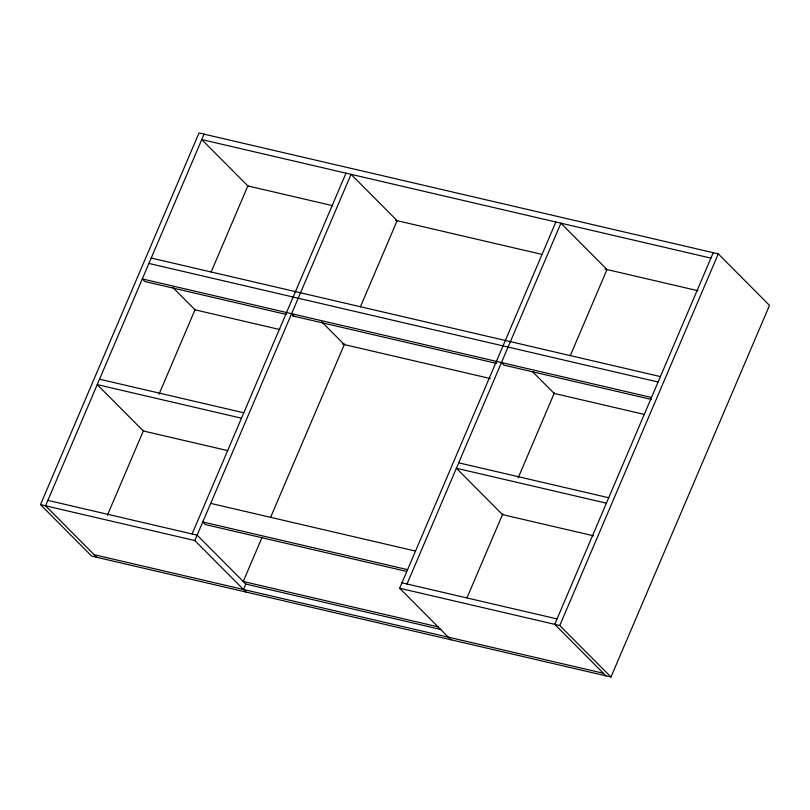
<?xml version="1.0" encoding="UTF-8"?>
<svg xmlns="http://www.w3.org/2000/svg" width="810" height="810" viewBox="0 0 810 810"><rect width="100%" height="100%" fill="white"/><g stroke="black" fill="none" stroke-linecap="round" stroke-linejoin="round"><path stroke-width="1.21" d="M40.5 504.62L199.017 132.972L718.278 253.874L769.5 305.38L610.983 677.028L91.722 556.126L40.5 504.62L194.835 540.553L246.058 592.059M204.069 134.146L45.552 505.794L96.765 557.3M107.355 515.302L143.603 430.343M158.993 394.267L195.23 309.298M211.116 272.059L247.85 185.925L332.718 205.689M192.102 533.952L345.992 173.158M194.835 540.553L351.044 174.332L397.143 220.684L360.399 306.818M243.243 581.489L262.106 537.263M270.55 517.479L344.513 344.058M243.496 589.488L245.805 584.061M450.876 639.748L399.654 588.242L555.862 222.021M407.015 584L560.915 223.195L607.004 269.548L570.27 355.681M467.016 597.76L502.757 513.965M518.147 477.88L554.384 392.921M713.235 252.7L554.718 624.338L605.931 675.854M610.983 677.028L559.761 625.512L718.278 253.874M710.927 258.117L201.761 139.573L248.559 186.634M395.432 220.29L541.789 254.36M604.989 269.082L697.987 290.729M151.227 258.036L660.393 376.579M148.918 263.452L658.085 381.996M651.473 397.487L142.307 278.934L144.869 281.516L286.305 314.442M292.461 315.87L496.611 363.406M651.574 399.482L503.992 365.128L501.471 362.556M279.875 329.569L195.007 309.805L172.854 287.52M342.6 344.169L490.252 378.543M554.131 393.417L643.93 414.325M99.549 379.201L243.78 412.786M458.703 462.824L608.715 497.745M241.471 418.203L97.23 384.618L143.329 430.981L227.671 450.613M606.396 503.172L456.384 468.241L502.483 514.603L593.477 535.785M210.691 503.385L415.51 551.073M407.582 569.653L202.763 521.974L205.325 524.546L406.468 571.374M47.861 500.377L197.144 535.137L245.713 583.98M401.973 582.815L557.027 618.921M399.654 588.242L559.761 625.512M242.767 581.378L438.321 626.91M245.329 583.959L440.883 629.481M94.203 554.728L603.369 673.272M532.423 371.557L554.172 393.427M321.681 321.823L344.301 344.564M291.6 313.693L294.162 316.275"/></g></svg>
